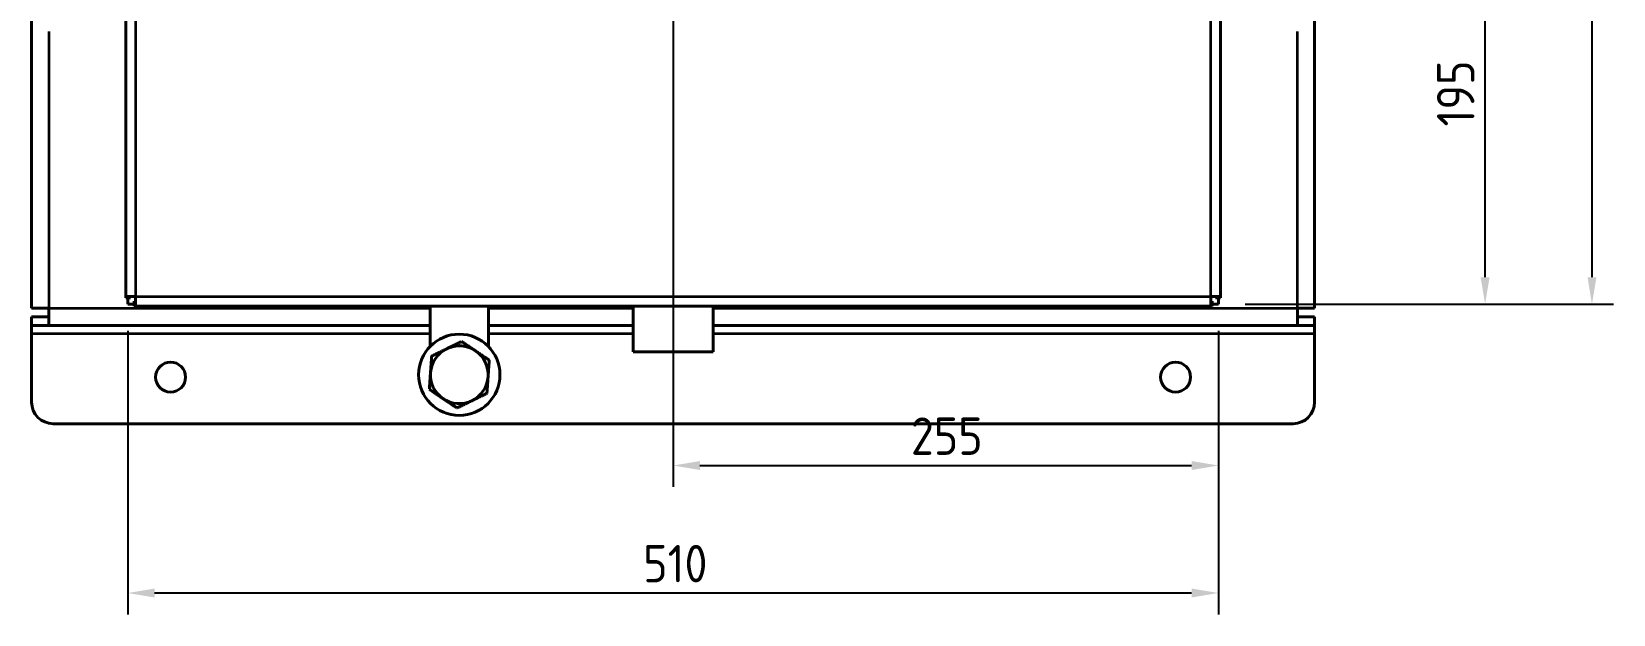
# Model space of a CAD drawing. Header units: millimetres. Extents: x 0 to 4205, y 0 to 2970.
# Drawn here: x 542 to 1281, y 2092 to 2364 of the extents above; entities that cross this region are included whole.
import ezdxf

# ---------------------------------------------------------------- set-up
doc = ezdxf.new("R2010")
doc.units = ezdxf.units.MM
doc.header["$LTSCALE"] = 5
for name, color, linetype, lineweight in [('가시적인 것(ISO)', 3, 'Continuous', 40), ('가시적인 좁은 것(ISO)', 3, 'Continuous', 35), ('치수(ISO)', 2, 'Continuous', 25)]:
    doc.layers.add(name, color=color, linetype=linetype, lineweight=lineweight)
doc.styles.add('치수 텍스트_PSTEK_POSCO', font='isocp.shx')
doc.dimstyles.new('치수_PSTEK_POSCO', dxfattribs={"dimscale": 5, "dimtxt": 3.5, "dimasz": 2.5, "dimexe": 2, "dimexo": 2.5, "dimgap": 1, "dimtad": 1, "dimrnd": 1e-08, "dimdsep": 46, "dimtxsty": '치수 텍스트_PSTEK_POSCO', "dimcen": 0.09, "dimdle": 10, "dimclrd": 7, "dimclre": 7, "dimclrt": 2, "dimadec": 1, "dimazin": 2, "dimtfac": 1, "dimtmove": 0, "dimatfit": 3, "dimfxl": 0, "dimtolj": 1, "dimlwd": -1, "dimlwe": -1, "dimarcsym": 0})

# ---------------------------------------------------------------- blocks, each defined once
blk = doc.blocks.new('*D33')
at = {"layer": 'Defpoints', "color": 0, "transparency": 16777216}
for p in [(841.59, 2384.57), (1096.59, 2236.82), (1096.59, 2161.23)]:
    blk.add_point(p, dxfattribs=at)
at = {"layer": '치수(ISO)', "color": 7, "transparency": 16777216}
for p, q in [((841.59, 2372.07), (841.59, 2151.23)), ((1096.59, 2224.32), (1096.59, 2151.23)), ((854.09, 2161.23), (1084.09, 2161.23))]:
    blk.add_line(p, q, dxfattribs=at)
for points in [[(854.09, 2163.31), (854.09, 2159.14), (841.59, 2161.23)], [(1084.09, 2163.31), (1084.09, 2159.14), (1096.59, 2161.23)]]:
    blk.add_solid(points, dxfattribs=at)
at = {"layer": '치수(ISO)', "color": 2, "transparency": 16777216, "insert": (952.75, 2174.98), "char_height": 17.5, "attachment_point": 4, "style": '치수 텍스트_PSTEK_POSCO'}
blk.add_mtext('\\A1;255', dxfattribs=at)
blk = doc.blocks.new('*D34')
at = {"layer": 'Defpoints', "color": 0, "transparency": 16777216}
for p in [(888.84, 2431.82), (1221.33, 2431.82), (1096.59, 2236.82)]:
    blk.add_point(p, dxfattribs=at)
at = {"layer": '치수(ISO)', "color": 7, "transparency": 16777216}
for p, q in [((901.34, 2431.82), (1231.33, 2431.82)), ((1221.33, 2249.32), (1221.33, 2419.32)), ((1109.09, 2236.82), (1231.33, 2236.82))]:
    blk.add_line(p, q, dxfattribs=at)
for points in [[(1219.24, 2419.32), (1223.41, 2419.32), (1221.33, 2431.82)], [(1219.24, 2249.32), (1223.41, 2249.32), (1221.33, 2236.82)]]:
    blk.add_solid(points, dxfattribs=at)
at = {"layer": '치수(ISO)', "color": 2, "transparency": 16777216, "insert": (1207.58, 2319.92), "char_height": 17.5, "attachment_point": 4, "rotation": 90, "style": '치수 텍스트_PSTEK_POSCO'}
blk.add_mtext('\\A1;195', dxfattribs=at)
blk = doc.blocks.new('*D38')
at = {"layer": 'Defpoints', "color": 0, "transparency": 16777216}
for p in [(586.59, 2236.82), (1096.59, 2236.82), (586.59, 2101.56)]:
    blk.add_point(p, dxfattribs=at)
at = {"layer": '치수(ISO)', "color": 7, "transparency": 16777216}
for p, q in [((586.59, 2224.32), (586.59, 2091.56)), ((1096.59, 2224.32), (1096.59, 2091.56)), ((1084.09, 2101.56), (599.09, 2101.56))]:
    blk.add_line(p, q, dxfattribs=at)
for points in [[(599.09, 2103.64), (599.09, 2099.47), (586.59, 2101.56)], [(1084.09, 2103.64), (1084.09, 2099.47), (1096.59, 2101.56)]]:
    blk.add_solid(points, dxfattribs=at)
at = {"layer": '치수(ISO)', "color": 2, "transparency": 16777216, "insert": (827.58, 2115.31), "char_height": 17.5, "attachment_point": 4, "style": '치수 텍스트_PSTEK_POSCO'}
blk.add_mtext('\\A1;510', dxfattribs=at)
blk = doc.blocks.new('*D39')
at = {"layer": 'Defpoints', "color": 0, "transparency": 16777216}
for p in [(1096.59, 2716.82), (1096.59, 2236.82), (1271.31, 2236.82)]:
    blk.add_point(p, dxfattribs=at)
at = {"layer": '치수(ISO)', "color": 7, "transparency": 16777216}
for p, q in [((1109.09, 2716.82), (1281.31, 2716.82)), ((1271.31, 2704.32), (1271.31, 2249.32)), ((1109.09, 2236.82), (1281.31, 2236.82))]:
    blk.add_line(p, q, dxfattribs=at)
for points in [[(1269.23, 2704.32), (1273.4, 2704.32), (1271.31, 2716.82)], [(1269.23, 2249.32), (1273.4, 2249.32), (1271.31, 2236.82)]]:
    blk.add_solid(points, dxfattribs=at)
at = {"layer": '치수(ISO)', "color": 2, "transparency": 16777216, "insert": (1257.56, 2460.18), "char_height": 17.5, "attachment_point": 4, "rotation": 90, "style": '치수 텍스트_PSTEK_POSCO'}
blk.add_mtext('\\A1;480', dxfattribs=at)

msp = doc.modelspace()

# ---------------------------------------------------------------- linework, layer by layer
at = {"layer": '가시적인 것(ISO)'}
for p, q in [((585.588, 2240.416), (585.588, 2713.216)), ((1097.588, 2713.216), (1097.588, 2240.416)), ((541.588, 2234.816), (541.588, 2448.876)), ((1141.588, 2448.876), (1141.588, 2234.816)), ((541.588, 2234.816), (549.588, 2234.816)), ((549.588, 2226.816), (549.588, 2234.816)), ((585.588, 2240.416), (590.188, 2240.416)), ((585.588, 2240.416), (585.588, 2239.742)), ((587.888, 2239.742), (585.588, 2239.742)), ((586.588, 2236.816), (586.588, 2239.742)), ((589.515, 2236.816), (586.588, 2236.816)), ((587.888, 2240.416), (587.888, 2239.742)), ((590.188, 2238.116), (589.515, 2238.116)), ((589.515, 2238.116), (589.515, 2235.816)), ((589.515, 2235.816), (590.188, 2235.816)), ((589.588, 2239.816), (589.588, 2240.416)), ((590.188, 2239.816), (589.588, 2239.816)), ((590.188, 2240.416), (590.188, 2235.816)), ((1092.988, 2235.816), (590.188, 2235.816)), ((727.988, 2235.816), (727.988, 2216.984)), ((755.188, 2216.984), (755.188, 2235.816)), ((822.838, 2235.816), (822.838, 2214.516)), ((860.338, 2235.816), (860.338, 2214.516)), ((1092.988, 2240.416), (1097.588, 2240.416)), ((1092.988, 2235.816), (1092.988, 2240.416)), ((1093.588, 2239.816), (1092.988, 2239.816)), ((1092.988, 2238.116), (1093.662, 2238.116)), ((1092.988, 2235.816), (1093.662, 2235.816)), ((1093.588, 2240.416), (1093.588, 2239.816)), ((1093.662, 2238.116), (1093.662, 2235.816)), ((1096.588, 2236.816), (1093.662, 2236.816)), ((1095.288, 2240.416), (1095.288, 2239.742)), ((1095.288, 2239.742), (1097.588, 2239.742)), ((1096.588, 2239.742), (1096.588, 2236.816)), ((1097.588, 2239.742), (1097.588, 2240.416)), ((1133.588, 2234.816), (1141.588, 2234.816)), ((1133.588, 2234.816), (1133.588, 2226.816)), ((541.588, 2226.816), (541.588, 2230.816)), ((541.588, 2230.816), (549.588, 2230.816)), ((541.588, 2222.816), (541.588, 2226.816)), ((549.588, 2226.816), (541.588, 2226.816)), ((727.988, 2226.816), (549.588, 2226.816)), ((822.838, 2226.816), (755.188, 2226.816)), ((1133.588, 2226.816), (860.338, 2226.816)), ((1133.588, 2230.816), (1141.588, 2230.816)), ((1141.588, 2226.816), (1133.588, 2226.816)), ((1141.588, 2230.816), (1141.588, 2226.816)), ((1141.588, 2222.816), (1141.588, 2226.816)), ((541.588, 2190.816), (541.588, 2222.816)), ((1141.588, 2190.816), (1141.588, 2222.816)), ((822.838, 2214.516), (860.338, 2214.516)), ((551.588, 2180.816), (1131.588, 2180.816))]:
    msp.add_line(p, q, dxfattribs=at)
for centre, radius in [((741.588, 2203.716), 19), ((606.588, 2202.616), 7), ((1076.588, 2202.616), 7)]:
    msp.add_circle(centre, radius, dxfattribs=at)
for centre, radius, start, end in [((741.588, 2203.716), 13.5, 115.912277, 175.912277), ((741.588, 2203.716), 13.5, 55.912277, 115.912277), ((741.588, 2203.716), 13.5, 355.912277, 55.912277), ((741.588, 2203.716), 13.5, 175.912277, 235.912277), ((741.588, 2203.716), 13.5, 295.912277, 355.912277), ((551.588, 2190.816), 10, 180, 270), ((741.588, 2203.716), 13.5, 235.912277, 295.912277), ((1131.588, 2190.816), 10, 270, 0)]:
    msp.add_arc(centre, radius, start, end, dxfattribs=at)
for points, weights in [([(742.699, 2219.265), (738.942, 2217.44), (735.689, 2215.859)], [1.10017793758, 1.08870427445, 1]), ([(749.154, 2214.897), (746.159, 2216.924), (742.699, 2219.265)], [1, 1.08870427445, 1.10017793758]), ([(728.678, 2212.453), (728.38, 2208.287), (728.123, 2204.678)], [1.10017793758, 1.08870427445, 1]), ([(735.689, 2215.859), (732.435, 2214.278), (728.678, 2212.453)], [1, 1.08870427445, 1.10017793758]), ([(755.609, 2210.528), (752.15, 2212.869), (749.154, 2214.897)], [1.10017793758, 1.08870427445, 1]), ([(728.123, 2204.678), (727.865, 2201.07), (727.567, 2196.904)], [1, 1.08870427445, 1.10017793758]), ([(755.054, 2202.754), (755.312, 2206.362), (755.609, 2210.528)], [1, 1.08870427445, 1.10017793758]), ([(754.498, 2194.979), (754.796, 2199.146), (755.054, 2202.754)], [1.10017793758, 1.08870427445, 1]), ([(727.567, 2196.904), (731.026, 2194.563), (734.022, 2192.536)], [1.10017793758, 1.08870427445, 1]), ([(734.022, 2192.536), (737.018, 2190.508), (740.477, 2188.167)], [1, 1.08870427445, 1.10017793758]), ([(740.477, 2188.167), (744.234, 2189.993), (747.488, 2191.573)], [1.10017793758, 1.08870427445, 1]), ([(747.488, 2191.573), (750.741, 2193.154), (754.498, 2194.979)], [1, 1.08870427445, 1.10017793758])]:
    msp.add_rational_spline(points, weights, degree=2, dxfattribs=at)
at = {"layer": '가시적인 좁은 것(ISO)'}
for p, q in [((590.188, 2713.216), (590.188, 2240.416)), ((1092.988, 2240.416), (1092.988, 2713.216)), ((549.588, 2364.316), (549.588, 2234.816)), ((1133.588, 2234.816), (1133.588, 2364.316)), ((549.588, 2234.816), (727.988, 2234.816)), ((590.188, 2240.416), (1092.988, 2240.416)), ((755.188, 2234.816), (822.838, 2234.816)), ((860.338, 2234.816), (1133.588, 2234.816)), ((727.988, 2222.816), (541.588, 2222.816)), ((822.838, 2222.816), (755.188, 2222.816)), ((1141.588, 2222.816), (860.338, 2222.816))]:
    msp.add_line(p, q, dxfattribs=at)

# ---------------------------------------------------------------- dimensions: what is measured, and where the dimension line sits
at = {"layer": '치수(ISO)', "color": 7}
for base, p1, p2, angle, picture, middle in [((1271.315, 2236.816), (1096.588, 2716.816), (1096.588, 2236.816), 90, '*D39', (1271.315, 2476.816)), ((1221.327, 2431.816), (1096.588, 2236.816), (888.838, 2431.816), 90, '*D34', (1221.327, 2334.316)), ((1096.588, 2161.225), (841.588, 2384.566), (1096.588, 2236.816), 180, '*D33', (969.088, 2161.225)), ((586.588, 2101.555), (1096.588, 2236.816), (586.588, 2236.816), 180, '*D38', (841.588, 2101.555))]:
    dim = msp.add_linear_dim(base=base, p1=p1, p2=p2, angle=angle, dimstyle='치수_PSTEK_POSCO', override={"dimdec": 2, "dimtp": 0, "dimtm": 0, "dimtdec": 2, "dimtofl": 0, "dimatfit": 1}, dxfattribs=at)
    dim.commit()
    dim.dimension.update_dxf_attribs({"geometry": picture, "text_midpoint": middle, "dimtype": 160})

doc.saveas('drawing.dxf')
